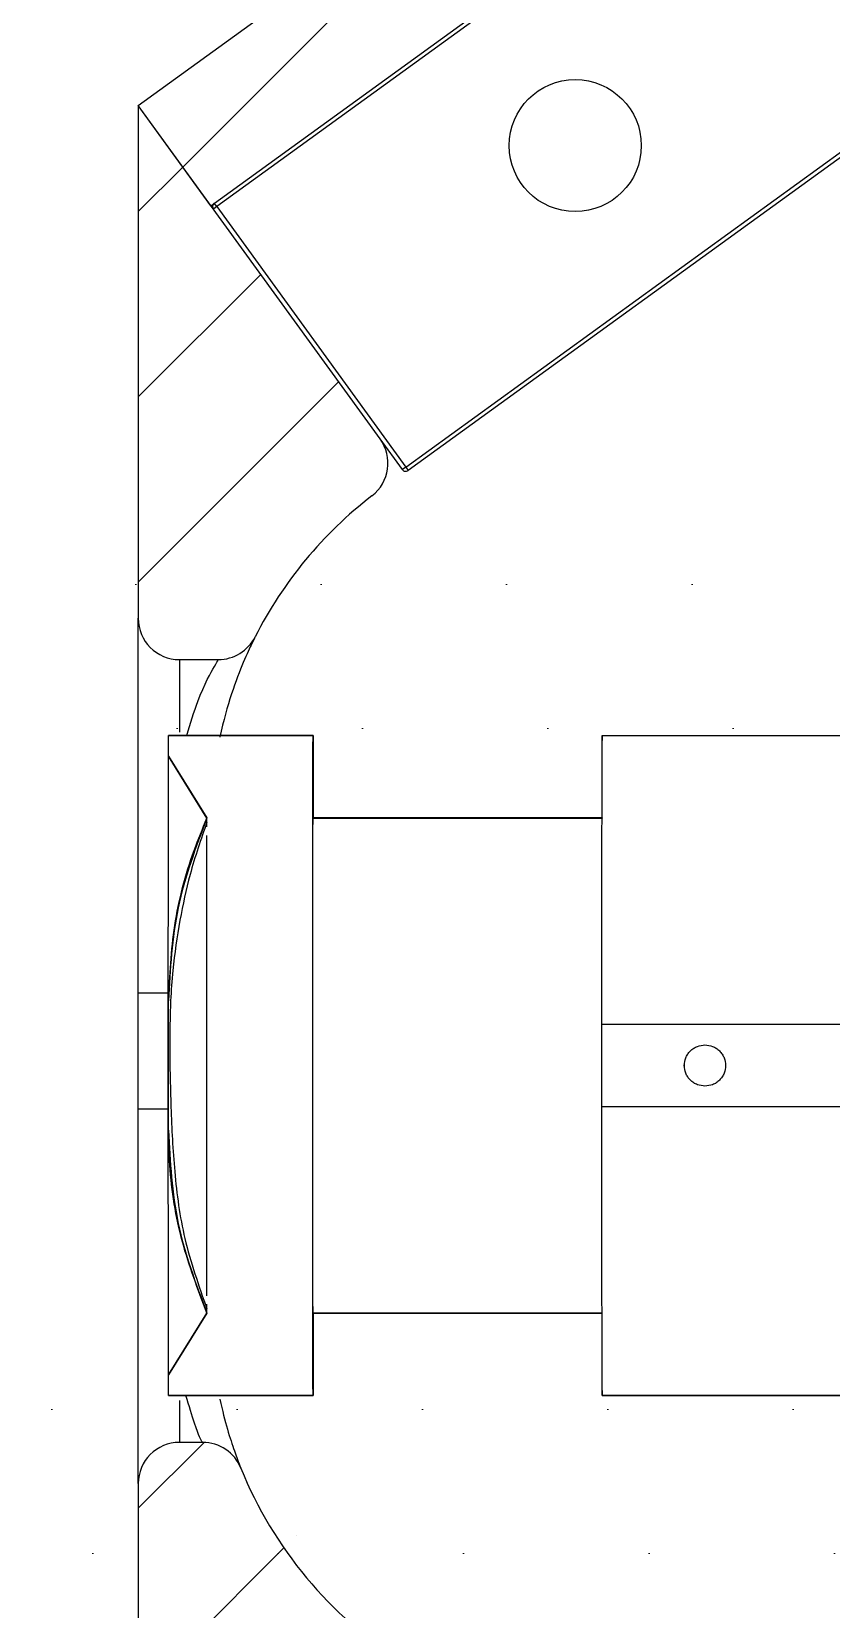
# Model space of a CAD drawing. Header units: millimetres. Extents: x -1 to 366, y 0 to 340.
# Drawn here: x 122.55 to 141.93, y 244.27 to 282.52 of the extents above; entities that cross this region are included whole.
import ezdxf

# ---------------------------------------------------------------- set-up
doc = ezdxf.new("R2010")
doc.units = ezdxf.units.MM
pattern_1 = [(45, (-418.589, -72.4933), (-2.245064, 2.245064), [])]

msp = doc.modelspace()

# ---------------------------------------------------------------- hatches: boundary and pattern name
at = {"linetype": 'Continuous', "lineweight": 18}
h = msp.add_hatch(dxfattribs=at)
h.set_pattern_fill('ANSI34', style=0)
h.set_pattern_definition([(45, (-418.59, -72.493), (-13.4704, 13.4704), []), (45, (-414.099, -72.493), (-13.4704, 13.4704), []), (45, (-409.609, -72.493), (-13.4704, 13.4704), []), (45, (-405.119, -72.493), (-13.4704, 13.4704), [])])
h.paths.add_polyline_path([(125.135, 280.725), (126.896, 278.296), (208.26, 337.292), (206.499, 339.72)], flags=0)
h = msp.add_hatch(dxfattribs=at)
h.set_pattern_fill('ANSI31', style=0)
h.set_pattern_definition(pattern_1)
edge = h.paths.add_edge_path(flags=0)
edge.add_arc((130.185, 272.057), 1, 307.5994, 395.9451)
edge.add_line((130.994, 272.644), (125.135, 280.725))
edge.add_line((125.135, 280.725), (125.135, 268.296))
edge.add_arc((126.135, 268.296), 1, 180, 270)
edge.add_line((126.135, 267.296), (127.075, 267.296))
edge.add_arc((127.075, 268.296), 1, 270, 333.2355)
edge.add_arc((136.896, 263.342), 10, 127.5994, 153.2355, ccw=False)
h = msp.add_hatch(dxfattribs=at)
h.set_pattern_fill('ANSI31', style=0)
h.set_pattern_definition(pattern_1)
edge = h.paths.add_edge_path(flags=0)
edge.add_line((153.77, 273.872), (153.77, 269.118))
edge.add_ellipse((-0.129, 267.372), major_axis=(-2090.982, 0), ratio=0.00083693, start_angle=265.735182, end_angle=265.779136, ccw=False)
edge.add_line((155.37, 269.118), (155.37, 273.872))
edge.add_line((155.37, 273.872), (153.77, 273.872))
h = msp.add_hatch(dxfattribs=at)
h.set_pattern_fill('ANSI31', style=0)
h.set_pattern_definition(pattern_1)
edge = h.paths.add_edge_path(flags=0)
edge.add_line((155.37, 249.118), (155.37, 265.627))
edge.add_ellipse((-0.129, 267.372), major_axis=(-2090.982, 0), ratio=0.00083693, start_angle=94.220864, end_angle=94.264818, ccw=False)
edge.add_line((153.77, 265.627), (153.77, 249.118))
edge.add_ellipse((-0.129, 247.372), major_axis=(-2090.982, 0), ratio=0.00083693, start_angle=265.735182, end_angle=265.779136, ccw=False)
h = msp.add_hatch(dxfattribs=at)
h.set_pattern_fill('ANSI31', style=0)
h.set_pattern_definition(pattern_1)
edge = h.paths.add_edge_path(flags=0)
edge.add_line((242.648, 229.801), (242.657, 230.801))
edge.add_arc((241.657, 230.81), 1, 359.4791, 449.4791)
edge.add_line((241.667, 231.81), (161.33, 232.54))
edge.add_arc((161.421, 242.54), 10, 209.4753, 269.4791, ccw=False)
edge.add_line((152.716, 237.62), (142.915, 237.62))
edge.add_arc((142.915, 247.62), 10, 237.6002, 270, ccw=False)
edge.add_line((137.557, 239.176), (131.538, 242.996))
edge.add_arc((136.896, 251.439), 10, 201.9801, 237.6002, ccw=False)
edge.add_arc((126.696, 247.322), 1, 21.9801, 90)
edge.add_line((126.696, 248.322), (126.135, 248.322))
edge.add_arc((126.135, 247.322), 1, 90, 180)
edge.add_line((125.135, 247.322), (125.135, 244.059))
edge.add_line((125.135, 244.059), (152.616, 226.62))
edge.add_line((152.616, 226.62), (152.643, 229.619))
edge.add_line((152.643, 229.619), (241.639, 228.81))
edge.add_arc((241.648, 229.81), 1, 269.4791, 359.4791)
h = msp.add_hatch(dxfattribs=at)
h.set_pattern_fill('ANSI31', style=0)
h.set_pattern_definition(pattern_1)
edge = h.paths.add_edge_path(flags=0)
edge.add_line((155.37, 240.869), (155.37, 245.627))
edge.add_ellipse((-0.129, 247.372), major_axis=(-2090.982, 0), ratio=0.00083693, start_angle=94.220864, end_angle=94.264818, ccw=False)
edge.add_line((153.77, 245.627), (153.77, 240.869))
edge.add_line((153.77, 240.869), (155.37, 240.869))

# ---------------------------------------------------------------- linework, layer by layer
at = {"color": 7, "linetype": 'Continuous', "lineweight": 25}
for p, q in [((125.135, 280.725), (206.499, 339.72)), ((126.896, 278.296), (208.26, 337.292)), ((154.399, 298.115), (127.036, 278.274)), ((131.614, 271.959), (158.978, 291.8)), ((159.037, 291.719), (131.673, 271.878)), ((125.135, 280.725), (125.135, 268.296)), ((130.994, 272.644), (125.135, 280.725)), ((126.896, 278.296), (125.135, 280.725)), ((127.036, 278.274), (126.955, 278.215)), ((127.036, 278.274), (126.977, 278.355)), ((127.036, 278.274), (131.614, 271.959)), ((131.533, 271.901), (130.994, 272.644)), ((131.614, 271.959), (131.533, 271.901)), ((131.614, 271.959), (131.673, 271.878)), ((125.135, 259.217), (125.135, 268.296)), ((126.135, 267.296), (127.075, 267.296)), ((126.135, 267.296), (126.135, 265.533)), ((129.37, 265.457), (125.87, 265.457)), ((125.87, 265.457), (125.87, 265.456)), ((125.87, 264.956), (125.87, 265.456)), ((129.37, 265.457), (129.37, 265.456)), ((129.37, 265.456), (129.37, 263.456)), ((136.37, 265.457), (142.37, 265.457)), ((136.37, 265.456), (136.37, 265.457)), ((136.37, 263.456), (136.37, 265.456)), ((125.87, 264.957), (126.8, 263.457)), ((125.87, 264.957), (125.87, 264.956)), ((126.8, 263.456), (125.87, 264.956)), ((126.799, 263.239), (126.8, 263.457)), ((126.8, 263.457), (126.8, 263.456)), ((136.37, 263.457), (129.37, 263.457)), ((129.37, 263.457), (129.37, 263.456)), ((136.37, 263.457), (136.37, 263.456)), ((125.135, 256.4), (125.135, 259.217)), ((125.135, 259.217), (125.861, 259.217)), ((125.87, 259.029), (125.87, 259.026)), ((125.87, 255.887), (125.87, 259.026)), ((136.363, 258.457), (142.363, 258.457)), ((138.863, 257.957), (138.863, 257.957)), ((125.135, 247.322), (125.135, 256.4)), ((125.859, 256.4), (125.135, 256.4)), ((142.363, 256.457), (136.363, 256.457)), ((125.87, 255.888), (125.87, 255.884)), ((126.8, 251.457), (126.799, 251.672)), ((125.87, 249.957), (126.8, 251.458)), ((126.8, 251.457), (125.87, 249.957)), ((126.8, 251.458), (126.8, 251.457)), ((129.37, 251.458), (129.37, 251.457)), ((129.37, 251.458), (129.37, 249.457)), ((129.37, 251.457), (136.37, 251.457)), ((136.37, 251.458), (136.37, 251.457)), ((136.37, 249.458), (136.37, 251.458)), ((125.87, 249.957), (125.87, 249.957)), ((125.87, 249.457), (125.87, 249.957)), ((125.87, 249.457), (129.37, 249.457)), ((125.87, 249.457), (125.87, 249.457)), ((129.37, 249.457), (129.37, 249.457)), ((136.37, 249.457), (136.37, 249.458)), ((136.37, 249.457), (142.37, 249.457)), ((126.135, 249.339), (126.135, 248.322)), ((126.696, 248.322), (126.135, 248.322)), ((125.135, 247.322), (125.135, 244.059))]:
    msp.add_line(p, q, dxfattribs=at)
at = {"color": 7, "linetype": 'Continuous', "lineweight": 25, "flags": 128}
for points in [[(125.87, 265.456), (127.62, 265.456), (129.37, 265.456)], [(136.37, 265.456), (139.37, 265.456), (142.37, 265.456)], [(129.37, 263.456), (132.37, 263.456), (133.87, 263.456), (136.37, 263.456)], [(136.37, 251.458), (133.37, 251.458), (131.87, 251.458), (129.37, 251.458)], [(129.37, 249.457), (127.62, 249.457), (125.87, 249.457)], [(142.37, 249.458), (139.37, 249.458), (136.37, 249.458)]]:
    msp.add_lwpolyline(points, dxfattribs=at)
at = {"color": 7, "linetype": 'Continuous', "lineweight": 25}
msp.add_circle((135.721, 279.754), 1.6, dxfattribs=at)
for centre, radius, start, end in [((127.036, 278.274), 0.1, 125.9451, 215.9451), ((130.185, 272.057), 1, 307.5994, 35.9451), ((131.614, 271.959), 0.1, 215.9451, 305.9451), ((136.896, 263.342), 10, 127.5994, 153.2355), ((126.135, 268.296), 1, 180, 270), ((127.075, 268.296), 1, 270, 333.2355), ((126.135, 247.322), 1, 90, 180), ((126.696, 247.322), 1, 21.9801, 90), ((136.896, 251.439), 10, 201.9801, 237.6002)]:
    msp.add_arc(centre, radius, start, end, dxfattribs=at)
for points, knots in [([(127.967, 267.845), (127.967, 267.845), (127.941, 267.794), (127.84, 267.585), (127.767, 267.429), (127.594, 267.02), (127.494, 266.764), (127.296, 266.16), (127.198, 265.813), (127.113, 265.415)], [0, 0, 0, 0, 0.25, 0.25, 0.5, 0.5, 0.75, 0.75, 1, 1, 1, 1]), ([(126.31, 265.457), (126.4, 265.748), (126.645, 266.552), (127.007, 267.168), (127.055, 267.259), (127.075, 267.296)], [0, 0, 0, 0, 0.253532, 0.698269, 1, 1, 1, 1]), ([(125.867, 264.714), (125.867, 264.776), (125.868, 265.084), (125.869, 265.366), (125.869, 265.427), (125.87, 265.457)], [0, 0, 0, 0, 0.115784, 0.570748, 1, 1, 1, 1]), ([(129.37, 249.457), (129.369, 249.483), (129.369, 249.536), (129.367, 249.981), (129.366, 250.719), (129.365, 251.76), (129.364, 253.039), (129.364, 254.473), (129.363, 255.964), (129.363, 257.457), (129.363, 258.95), (129.364, 260.441), (129.364, 261.875), (129.365, 263.154), (129.366, 264.194), (129.367, 264.932), (129.369, 265.377), (129.369, 265.431), (129.37, 265.457)], [0, 0, 0, 0, 0.058258, 0.120006, 0.18432, 0.25, 0.31568, 0.379994, 0.441742, 0.5, 0.558258, 0.620006, 0.68432, 0.75, 0.81568, 0.879994, 0.941742, 1, 1, 1, 1]), ([(136.37, 265.457), (136.369, 265.371), (136.368, 265.24), (136.366, 264.391), (136.366, 263.851), (136.365, 263.472), (136.365, 263.456)], [0, 0, 0, 0, 0.473751, 0.72799, 0.988419, 1, 1, 1, 1]), ([(125.87, 249.957), (125.869, 250.057), (125.868, 250.211), (125.866, 251.146), (125.865, 252.114), (125.865, 253.316), (125.864, 255.062), (125.863, 257.457), (125.864, 259.852), (125.865, 261.598), (125.865, 262.799), (125.866, 263.767), (125.868, 264.702), (125.869, 264.857), (125.87, 264.957)], [0, 0, 0, 0, 0.119728, 0.18418, 0.25, 0.31582, 0.380272, 0.5, 0.619728, 0.68418, 0.75, 0.81582, 0.880272, 1, 1, 1, 1]), ([(126.8, 263.457), (126.529, 262.74), (125.989, 261.312), (125.91, 259.788), (125.87, 259.029)], [0, 0, 0, 0, 0.502027, 1, 1, 1, 1]), ([(125.87, 259.026), (125.9, 259.636), (125.961, 260.874), (126.348, 262.356), (126.693, 263.196), (126.8, 263.456)], [0, 0, 0, 0, 0.40161, 0.814875, 1, 1, 1, 1]), ([(126.799, 263.356), (126.655, 262.941), (126.396, 262.196), (126.13, 260.962), (125.98, 259.927), (125.915, 259.053), (125.9, 258.37), (125.9, 257.527), (125.923, 256.329), (126.005, 254.826), (126.216, 253.219), (126.6, 252.125), (126.799, 251.558)], [0, 0, 0, 0, 0.117559, 0.211451, 0.311024, 0.370256, 0.422615, 0.480448, 0.580951, 0.709312, 0.849385, 1, 1, 1, 1]), ([(129.37, 251.457), (129.369, 251.537), (129.368, 251.66), (129.367, 252.408), (129.366, 253.183), (129.366, 254.144), (129.365, 255.541), (129.365, 257.457), (129.365, 259.373), (129.366, 260.769), (129.366, 261.731), (129.367, 262.505), (129.368, 263.253), (129.369, 263.377), (129.37, 263.457)], [0, 0, 0, 0, 0.119728, 0.18418, 0.25, 0.31582, 0.380272, 0.5, 0.619728, 0.68418, 0.75, 0.81582, 0.880272, 1, 1, 1, 1]), ([(136.37, 251.457), (136.369, 251.537), (136.368, 251.66), (136.367, 252.408), (136.366, 253.183), (136.366, 254.144), (136.365, 255.541), (136.365, 257.457), (136.365, 259.373), (136.366, 260.769), (136.366, 261.731), (136.367, 262.505), (136.368, 263.253), (136.369, 263.377), (136.37, 263.457)], [0, 0, 0, 0, 0.119728, 0.18418, 0.25, 0.31582, 0.380272, 0.5, 0.619728, 0.68418, 0.75, 0.81582, 0.880272, 1, 1, 1, 1]), ([(126.798, 251.878), (126.798, 252.049), (126.797, 252.394), (126.797, 253.187), (126.796, 254.143), (126.795, 255.541), (126.795, 257.457), (126.795, 259.372), (126.796, 260.77), (126.797, 261.727), (126.797, 262.519), (126.798, 262.865), (126.798, 263.035)], [0, 0, 0, 0, 0.084745, 0.171288, 0.257831, 0.342575, 0.5, 0.657425, 0.742169, 0.828712, 0.915255, 1, 1, 1, 1]), ([(125.87, 255.884), (125.87, 255.905), (125.869, 255.937), (125.869, 256.133), (125.869, 256.336), (125.869, 256.588), (125.869, 256.955), (125.868, 257.457), (125.869, 257.959), (125.869, 258.325), (125.869, 258.577), (125.869, 258.78), (125.869, 258.976), (125.87, 259.008), (125.87, 259.029)], [0, 0, 0, 0, 0.119728, 0.18418, 0.25, 0.31582, 0.380272, 0.5, 0.619728, 0.68418, 0.75, 0.81582, 0.880272, 1, 1, 1, 1]), ([(138.863, 256.957), (138.8, 256.963), (138.704, 256.974), (138.587, 257.036), (138.507, 257.101), (138.442, 257.181), (138.382, 257.297), (138.351, 257.457), (138.382, 257.616), (138.442, 257.733), (138.507, 257.813), (138.587, 257.877), (138.704, 257.94), (138.8, 257.95), (138.863, 257.957)], [0, 0, 0, 0, 0.119728, 0.18418, 0.25, 0.31582, 0.380272, 0.5, 0.619728, 0.68418, 0.75, 0.81582, 0.880272, 1, 1, 1, 1]), ([(138.863, 256.957), (138.8, 256.963), (138.703, 256.974), (138.587, 257.036), (138.507, 257.101), (138.442, 257.181), (138.381, 257.297), (138.351, 257.457), (138.381, 257.616), (138.442, 257.733), (138.507, 257.813), (138.587, 257.877), (138.703, 257.94), (138.8, 257.95), (138.863, 257.957)], [0, 0, 0, 0, 0.119728, 0.18418, 0.25, 0.31582, 0.380272, 0.5, 0.619728, 0.68418, 0.75, 0.81582, 0.880272, 1, 1, 1, 1]), ([(138.863, 257.957), (138.926, 257.95), (139.023, 257.94), (139.139, 257.877), (139.219, 257.813), (139.284, 257.733), (139.345, 257.616), (139.375, 257.457), (139.345, 257.297), (139.284, 257.181), (139.219, 257.101), (139.139, 257.036), (139.023, 256.974), (138.926, 256.963), (138.863, 256.957)], [0, 0, 0, 0, 0.119728, 0.18418, 0.25, 0.31582, 0.380272, 0.5, 0.619728, 0.68418, 0.75, 0.81582, 0.880272, 1, 1, 1, 1]), ([(126.8, 251.458), (126.582, 252.028), (126.14, 253.184), (125.899, 254.696), (125.877, 255.605), (125.87, 255.888)], [0, 0, 0, 0, 0.401163, 0.813957, 1, 1, 1, 1]), ([(125.87, 255.884), (125.91, 255.125), (125.989, 253.601), (126.529, 252.173), (126.8, 251.457)], [0, 0, 0, 0, 0.497973, 1, 1, 1, 1]), ([(136.365, 251.457), (136.365, 251.441), (136.366, 251.062), (136.366, 250.523), (136.368, 249.673), (136.369, 249.542), (136.37, 249.457)], [0, 0, 0, 0, 0.011323, 0.27182, 0.526125, 1, 1, 1, 1]), ([(125.87, 249.457), (125.869, 249.486), (125.869, 249.548), (125.868, 249.829), (125.867, 250.137), (125.867, 250.2)], [0, 0, 0, 0, 0.429252, 0.884216, 1, 1, 1, 1]), ([(126.696, 248.322), (126.653, 248.387), (126.588, 248.485), (126.366, 249.21), (126.291, 249.457)], [0, 0, 0, 0, 0.659468, 1, 1, 1, 1]), ([(127.113, 249.366), (127.172, 249.09), (127.235, 248.85), (127.355, 248.435), (127.414, 248.26), (127.563, 247.837), (127.623, 247.696), (127.623, 247.696)], [0, 0, 0, 0, 0.25, 0.25, 0.5, 0.5, 1, 1, 1, 1])]:
    msp.add_open_spline(points, degree=3, knots=knots, dxfattribs=at)

doc.saveas('drawing.dxf')
